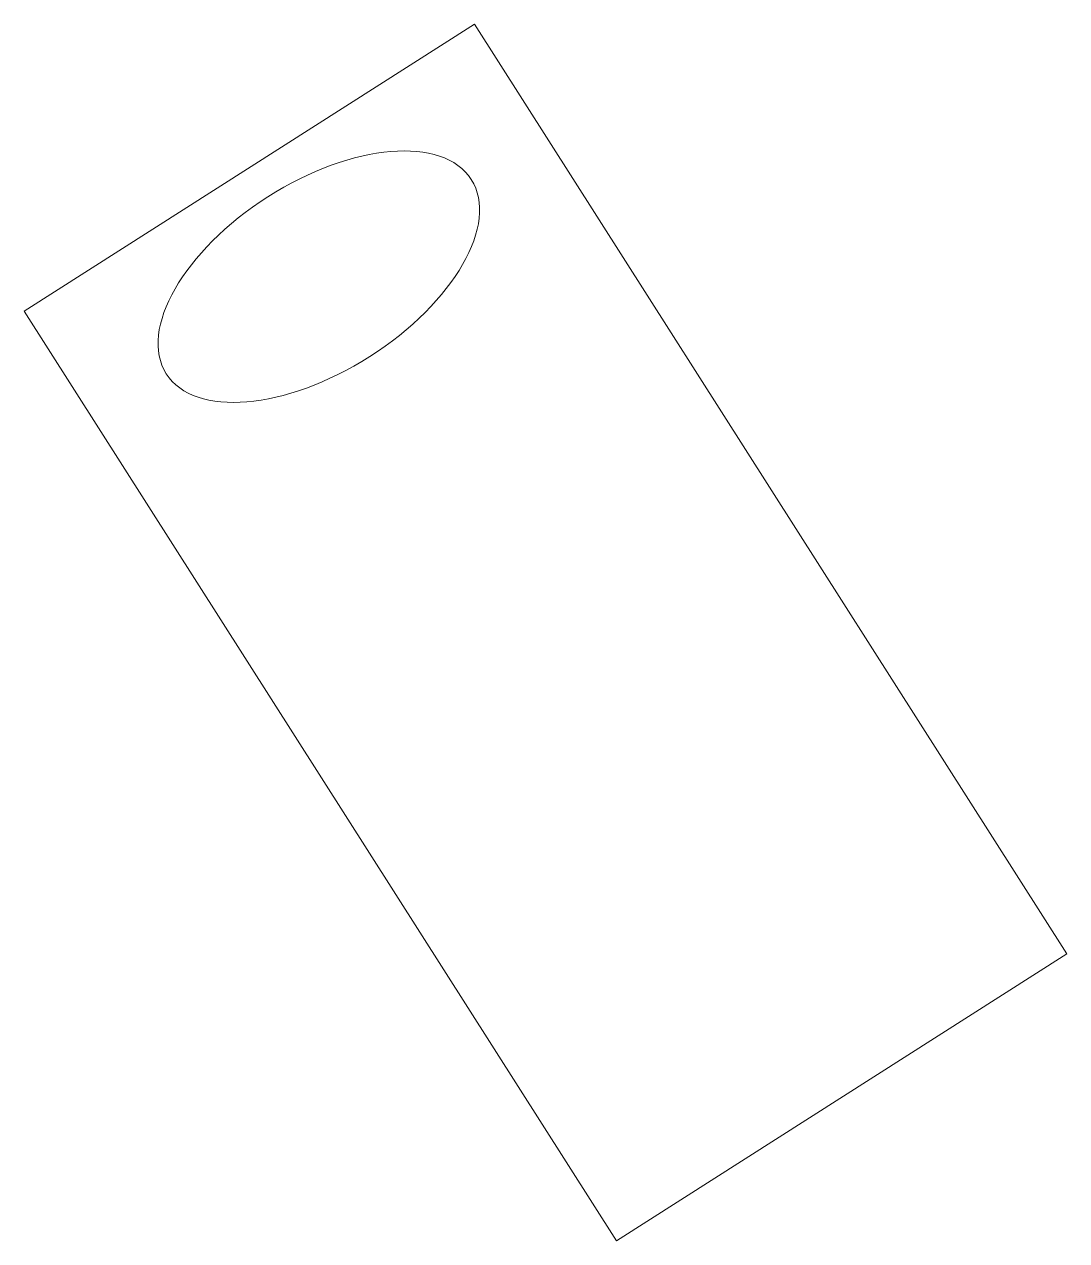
# Model space of a CAD drawing. Header units: millimetres. Extents: x 7 to 22.2, y 56.4 to 74.1.
import ezdxf

# ---------------------------------------------------------------- set-up
doc = ezdxf.new("R2010")
doc.units = ezdxf.units.MM
doc.header["$LTSCALE"] = 50
doc.layers.add('None', color=7, linetype='Continuous', lineweight=5)

# ---------------------------------------------------------------- blocks, each defined once
blk = doc.blocks.new('Rosetta-Lighting-Device (2D)')
at = {"color": 255, "linetype": 'Continuous', "lineweight": 5, "transparency": 33554687}
blk.add_wipeout([(-3.5, 9.25), (4.25, 9.25), (4.25, -6.75), (-3.5, -6.75)], dxfattribs=at).dxf.layer = 'None'
at = {"layer": 'None', "color": 7, "linetype": 'Continuous', "lineweight": 5, "transparency": 33554687, "flags": 128}
blk.add_lwpolyline([(-3.5, 9.25), (4.25, 9.25), (4.25, -6.75), (-3.5, -6.75)], close=True, dxfattribs=at)
at = {"color": 255, "linetype": 'Continuous', "lineweight": 5, "transparency": 33554687}
blk.add_wipeout([(0.375, -6.25), (0.118, -6.243), (-0.137, -6.224), (-0.387, -6.191), (-0.63, -6.145), (-0.862, -6.088), (-1.083, -6.018), (-1.29, -5.938), (-1.481, -5.847), (-1.654, -5.747), (-1.808, -5.639), (-1.94, -5.523), (-2.05, -5.401), (-2.137, -5.274), (-2.2, -5.143), (-2.237, -5.01), (-2.25, -4.875), (-2.237, -4.74), (-2.2, -4.607), (-2.137, -4.476), (-2.05, -4.349), (-1.94, -4.227), (-1.808, -4.111), (-1.654, -4.003), (-1.481, -3.903), (-1.29, -3.812), (-1.083, -3.732), (-0.862, -3.662), (-0.63, -3.605), (-0.387, -3.559), (-0.137, -3.526), (0.118, -3.507), (0.375, -3.5), (0.632, -3.507), (0.887, -3.526), (1.137, -3.559), (1.38, -3.605), (1.612, -3.662), (1.833, -3.732), (2.04, -3.812), (2.231, -3.903), (2.404, -4.003), (2.558, -4.111), (2.69, -4.227), (2.8, -4.349), (2.887, -4.476), (2.95, -4.607), (2.987, -4.74), (3, -4.875), (2.987, -5.01), (2.95, -5.143), (2.887, -5.274), (2.8, -5.401), (2.69, -5.523), (2.558, -5.639), (2.404, -5.747), (2.231, -5.847), (2.04, -5.938), (1.833, -6.018), (1.612, -6.088), (1.38, -6.145), (1.137, -6.191), (0.887, -6.224), (0.632, -6.243)], dxfattribs=at).dxf.layer = 'None'
at = {"layer": 'None', "color": 7, "linetype": 'Continuous', "lineweight": 5, "transparency": 33554687}
blk.add_ellipse((0.375, -4.875), major_axis=(2.625, 0), ratio=0.52381, dxfattribs=at)

msp = doc.modelspace()

# ---------------------------------------------------------------- block references
at = {"layer": 'None', "color": 7, "transparency": 33554687, "rotation": 212.5}
msp.add_blockref('Rosetta-Lighting-Device (2D)', (14.25, 66.5), dxfattribs=at)

doc.saveas('drawing.dxf')
